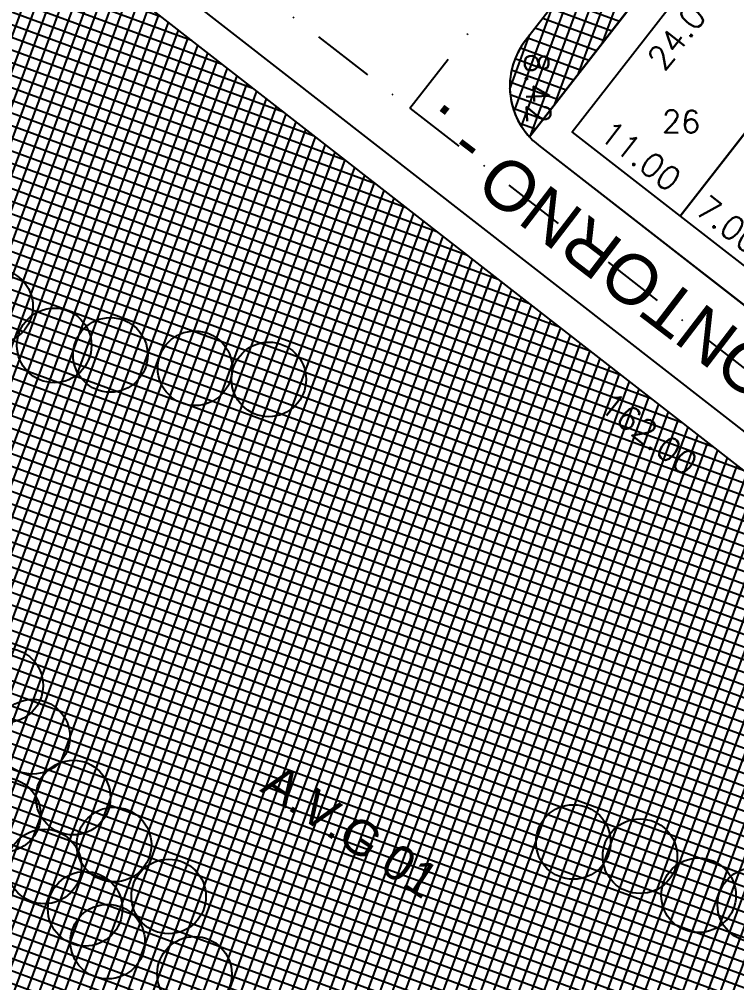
# Model space of a CAD drawing. Header units: millimetres. Extents: x -4430026 to 4783824, y 584 to 9593110.
# Drawn here: x 1956.5 to 2014.2, y 876.8 to 954.3 of the extents above; entities that cross this region are included whole.
import ezdxf
from ezdxf.enums import TextEntityAlignment as Align

# ---------------------------------------------------------------- set-up
doc = ezdxf.new("R2010")
doc.units = ezdxf.units.MM
doc.linetypes.add('CONTINUO', pattern=[0])
doc.linetypes.add('DASHDOT', pattern=[1, 0.5, -0.25, 0, -0.25])
for name, color, linetype in [('Bra-Rua Calçadas', 1, 'Continuous'), ('Calçada', 1, 'Continuous'), ('Cota', 8, 'Continuous'), ('EIXO DAS VIAS', 252, 'DASHDOT'), ('Lotes', 2, 'Continuous'), ('MOLHO', 88, 'Continuous'), ('Nomes de Ruas', 3, 'Continuous'), ('Numero de lotes', 5, 'Continuous'), ('TXT A.VERDES', 7, 'Continuous'), ('Área Verde Alameda etc.', 92, 'Continuous'), ('Área Verde Geral', 98, 'Continuous')]:
    doc.layers.add(name, color=color, linetype=linetype)
doc.styles.add('arcad1', font='romans.shx')
doc.styles.add('ARIAL', font='arial.ttf', dxfattribs={"height": 0.25})
doc.styles.add('ROMANS', font='romans.shx')
doc.dimstyles.new('BOLA100', dxfattribs={"dimscale": 0, "dimtxt": 1.9, "dimasz": 0.18, "dimexe": 0.18, "dimexo": 0.063, "dimgap": 0, "dimtad": 1, "dimzin": 4, "dimdsep": 46, "dimtxsty": 'ROMANS', "dimcen": 0.09, "dimse1": 1, "dimse2": 1, "dimsd1": 1, "dimsd2": 1, "dimclrt": 256, "dimaunit": 1, "dimadec": 4, "dimazin": 0, "dimtfac": 1.2, "dimtix": 1, "dimtmove": 2, "dimatfit": 3, "dimfxl": 1, "dimtvp": 2, "dimtolj": 1, "dimtzin": 4, "dimarcsym": 0})
pattern_1 = [(69.82082076, (-350710.31295, -9590084.73025), (-0.894034063135, 0.32857167248), []), (159.82082076, (-350710.31295, -9590084.73025), (-0.32857167248, -0.894034063135), [])]

# ---------------------------------------------------------------- blocks, each defined once
blk = doc.blocks.new('*D5492')
at = {"layer": 'DEFPOINTS', "color": 0}
for p in [(2015.732, 964.119), (2017.996, 962.356), (2000.987, 945.182)]:
    blk.add_point(p, dxfattribs=at)
at = {"layer": 'Cota', "insert": (2009.874, 953.472), "char_height": 1.9, "attachment_point": 5, "rotation": 52.09358, "style": 'ROMANS'}
blk.add_mtext('\\A1;24.00', dxfattribs=at)
blk = doc.blocks.new('*D5493')
at = {"layer": 'DEFPOINTS', "color": 0}
for p in [(2024.412, 957.361), (2026.798, 955.502), (2009.667, 938.424)]:
    blk.add_point(p, dxfattribs=at)
at = {"layer": 'Cota', "insert": (2018.676, 946.618), "char_height": 1.9, "attachment_point": 5, "rotation": 52.09358, "style": 'ROMANS'}
blk.add_mtext('\\A1;24.00', dxfattribs=at)
blk = doc.blocks.new('*D5539')
at = {"layer": 'DEFPOINTS', "color": 0}
for p in [(2000.987, 945.182), (2010.221, 939.137), (2009.667, 938.424)]:
    blk.add_point(p, dxfattribs=at)
at = {"layer": 'Cota', "insert": (2006.465, 943.265), "char_height": 1.9, "attachment_point": 5, "rotation": 322.09358, "style": 'ROMANS'}
blk.add_mtext('\\A1;11.00', dxfattribs=at)
blk = doc.blocks.new('*D5540')
at = {"layer": 'DEFPOINTS', "color": 0}
for p in [(2009.667, 938.424), (2015.744, 934.836), (2015.19, 934.124)]:
    blk.add_point(p, dxfattribs=at)
at = {"layer": 'Cota', "insert": (2013.567, 937.736), "char_height": 1.9, "attachment_point": 5, "rotation": 322.09358, "style": 'ROMANS'}
blk.add_mtext('\\A1;7.00', dxfattribs=at)
blk = doc.blocks.new('*D7448')
at = {"layer": 'DEFPOINTS', "color": 0}
for p in [(1944.686, 972.546), (1942.655, 969.937), (2072.508, 873.016)]:
    blk.add_point(p, dxfattribs=at)
at = {"layer": 'Cota', "insert": (2007.149, 920.921), "char_height": 1.9, "attachment_point": 5, "rotation": 322.09358, "style": 'ROMANS'}
blk.add_mtext('\\A1;162.00', dxfattribs=at)
blk = doc.blocks.new('*D7508')
at = {"layer": 'DEFPOINTS', "color": 0}
for p in [(2083.232, 1063.014), (2085.005, 1061.634), (1997.22, 952.552)]:
    blk.add_point(p, dxfattribs=at)
at = {"layer": 'Cota', "insert": (2034.573, 998.216), "char_height": 1.9, "attachment_point": 5, "rotation": 52.09358, "style": 'ROMANS'}
blk.add_mtext('\\A1;140.00', dxfattribs=at)
blk = doc.blocks.new('*D7509')
at = {"layer": 'DEFPOINTS', "color": 0}
for p in [(2090.51, 1064.845), (2090.812, 1064.61), (1997.531, 944.812)]:
    blk.add_point(p, dxfattribs=at)
at = {"layer": 'Cota', "insert": (2043.12, 1005.53), "char_height": 1.9, "attachment_point": 5, "rotation": 52.09358, "style": 'ROMANS'}
blk.add_mtext('\\A1;151.83', dxfattribs=at)

msp = doc.modelspace()

# ---------------------------------------------------------------- hatches: boundary and pattern name
at = {"layer": 'Área Verde Alameda etc.'}
h = msp.add_hatch(dxfattribs=at)
h.set_pattern_fill('ANSI37', color=256, scale=0.3, angle=24.82082, style=0)
h.set_pattern_definition(pattern_1)
edge = h.paths.add_edge_path()
edge.add_line((2083.232, 1063.014), (1997.22, 952.552))
edge.add_arc((2001.954, 948.865), 6, 142.09358, 222.49951)
edge.add_line((1997.531, 944.812), (2090.812, 1064.61))
edge.add_arc((2087.967, 1059.328), 6, 61.68765, 142.09358)
at = {"layer": 'Área Verde Geral'}
h = msp.add_hatch(dxfattribs=at)
h.set_pattern_fill('ANSI37', color=256, scale=0.3, angle=24.82082, style=0)
h.set_pattern_definition(pattern_1)
edge = h.paths.add_edge_path()
edge.add_arc((1861.562, 1234.994), 4, 359.70531, 412.09358)
edge.add_line((1864.02, 1238.15), (1765.654, 1314.743))
edge.add_arc((1739.476, 1280.231), 43.318, 52.8195, 53.53387)
edge.add_arc((1741.08, 1283.174), 40, 52.09358, 52.87597, ccw=False)
edge.add_arc((1741.08, 1283.174), 40, 52.09358, 52.87597)
edge.add_arc((1739.476, 1280.231), 43.318, 53.53387, 69.28578)
edge.add_arc((1741.08, 1283.174), 40, 69.94368, 89.93581)
edge.add_arc((1741.601, 1286.125), 37.052, 90.70851, 90.7367, ccw=False)
edge.add_line((1741.143, 1323.174), (1697.985, 1323.396))
edge.add_line((1697.985, 1323.396), (1694.053, 1315.273))
edge.add_line((1694.053, 1315.273), (1807.75, 1178.603))
edge.add_line((1807.75, 1178.603), (1894.98, 896.706))
edge.add_line((1894.98, 896.706), (1950.571, 824.298))
edge.add_line((1950.571, 824.298), (2017.449, 783.626))
edge.add_line((2017.449, 783.626), (2115.572, 797.537))
edge.add_line((2115.572, 797.537), (2114.466, 803.658))
edge.add_arc((2002.777, 783.463), 113.5, 10.24925, 52.09372)
edge.add_line((2072.508, 873.016), (2072.508, 873.016))
edge.add_line((2072.508, 873.016), (1944.686, 972.546))
edge.add_arc((2071.554, 1135.477), 206.5, 185.8906, 232.09358, ccw=False)
edge.add_arc((2071.553, 1135.486), 206.5, 179.70531, 185.89309, ccw=False)
edge.add_line((1865.056, 1136.548), (1865.562, 1234.973))

# ---------------------------------------------------------------- linework, layer by layer
at = {"layer": 'Bra-Rua Calçadas'}
msp.add_line((2090.812, 1064.61), (1997.531, 944.812), dxfattribs=at)
msp.add_lwpolyline([(2083.232, 1063.014), (1997.22, 952.552, 0.365977), (1997.531, 944.812), (2090.812, 1064.61, 0.365977)], format="xyb", close=True, dxfattribs=at)
at = {"layer": 'Calçada', "lineweight": -3}
for p, q in [((2083.232, 1063.014), (1997.22, 952.552)), ((2074.044, 874.989), (1946.222, 974.518)), ((2074.044, 874.989), (1946.222, 974.518)), ((1998.268, 944.131), (2036.141, 914.641)), ((1998.268, 944.131), (2036.141, 914.641))]:
    msp.add_line(p, q, dxfattribs=at)
for points in [[(1865.562, 1234.973, 0.232653), (1864.02, 1238.15), (1765.654, 1314.743, 0.003117), (1765.221, 1315.067, -0.003414), (1765.655, 1314.734, 0.003414), (1765.221, 1315.067, 0.068839), (1754.798, 1320.748, 0.087454), (1741.125, 1323.174, -0.000123), (1741.143, 1323.174), (1697.985, 1323.396), (1694.053, 1315.273), (1807.75, 1178.603), (1894.98, 896.706), (1950.571, 824.298), (2017.449, 783.626), (2115.572, 797.537), (2114.466, 803.658, 0.184637), (2072.508, 873.016), (2072.508, 873.016), (1944.686, 972.546, -0.204375), (1866.145, 1114.284, -0.027006), (1865.056, 1136.548)], [(2130.573, 1026.151, 0.414214), (2129.526, 1034.572), (2091.653, 1064.062, 0.414214), (2083.232, 1063.014), (1997.22, 952.552, 0.414214), (1998.268, 944.131), (2036.141, 914.641, 0.414214), (2044.561, 915.689)], [(2130.573, 1026.151, 0.414214), (2129.526, 1034.572), (2091.653, 1064.062, 0.414214), (2083.232, 1063.014), (1997.22, 952.552, 0.414214), (1998.268, 944.131), (2036.141, 914.641, 0.414214), (2044.561, 915.689)]]:
    msp.add_lwpolyline(points, format="xyb", close=True, dxfattribs=at)
at = {"layer": 'EIXO DAS VIAS', "ltscale": 10, "elevation": 103.708}
for points in [[(1987.92, 947.119), (2086.22, 1073.361)], [(1948.68, 977.674), (1987.92, 947.119)], [(1987.92, 947.119), (2041.573, 905.342)]]:
    msp.add_lwpolyline(points, dxfattribs=at)
at = {"layer": 'Lotes'}
msp.add_line((2009.667, 938.424), (2024.412, 957.361), dxfattribs=at)
at = {"layer": 'Lotes', "linetype": 'CONTINUO', "lineweight": -3}
for p, q in [((2024.412, 957.361), (2009.667, 938.424)), ((2009.667, 938.424), (2024.412, 957.361)), ((2009.667, 938.424), (2015.19, 934.124))]:
    msp.add_line(p, q, dxfattribs=at)
at = {"layer": 'Lotes', "lineweight": -3}
msp.add_line((2024.412, 957.361), (2009.667, 938.424), dxfattribs=at)
at = {"layer": 'Lotes'}
for points in [[(2015.732, 964.119), (2000.987, 945.182), (2009.667, 938.424), (2024.412, 957.361)], [(2024.412, 957.361), (2009.667, 938.424), (2015.19, 934.124), (2029.935, 953.06)], [(2024.412, 957.361), (2009.667, 938.424), (2015.19, 934.124), (2029.935, 953.06)]]:
    msp.add_lwpolyline(points, close=True, dxfattribs=at)
at = {"layer": 'MOLHO'}
for centre in [(1954.582, 931.165, 164.214), (1959.296, 928.023, 164.796), (1963.819, 927.257, 165.017), (1970.628, 926.184, 165.091), (1976.563, 925.289, 164.952), (1955.401, 900.674, 103.708), (1957.562, 896.541, 103.708), (1960.827, 891.645, 103.708), (1955.214, 890.257, 103.708), (1964.112, 887.865, 103.708), (2001.069, 888.076, 163.406), (2006.432, 886.929, 164.214), (1958.493, 886.104, 103.708), (2011.145, 883.787, 164.796), (1968.508, 883.692, 103.708), (2015.669, 883.02, 165.017), (1961.785, 882.696, 103.708), (1963.6, 880.059, 103.708), (1970.585, 877.466, 103.708)]:
    msp.add_circle(centre, 3, dxfattribs=at)
at = {"layer": 'Área Verde Alameda etc.'}
msp.add_line((2090.812, 1064.61), (1997.531, 944.812), dxfattribs=at)
msp.add_lwpolyline([(2083.232, 1063.014), (1997.22, 952.552, 0.365977), (1997.531, 944.812), (2090.812, 1064.61, 0.365977)], format="xyb", close=True, dxfattribs=at)

# ---------------------------------------------------------------- texts
at = {"layer": 'Cota', "insert": (1998.196, 948.715), "char_height": 1.9, "attachment_point": 5, "rotation": 272.29654, "style": 'ROMANS'}
msp.add_mtext('\\A1;8.42', dxfattribs=at)
at = {"layer": 'Nomes de Ruas', "extrusion": (0.055301, -0.0667, 0.996239), "style": 'ARIAL'}
msp.add_text('RUA DO CONTORNO - .', height=4, rotation=102.96746, dxfattribs=at).set_placement((2142.085, -569.482, 47.981), align=Align.MIDDLE_CENTER)
at = {"layer": 'Numero de lotes', "style": 'arcad1'}
msp.add_text('26', height=1.8, rotation=358.97539, dxfattribs=at).set_placement((2009.744, 946.029, 103.708), align=Align.MIDDLE_CENTER)
at = {"layer": 'TXT A.VERDES', "linetype": 'CONTINUO', "insert": (1977.327, 894.538, 103.708), "char_height": 2.8, "width": 43.98267, "attachment_point": 1, "rotation": 326.33722, "style": 'arcad1'}
msp.add_mtext('{\\fArial|b0|i0|c0|p34;A.V.G 01}', dxfattribs=at)

# ---------------------------------------------------------------- dimensions: what is measured, and where the dimension line sits
at = {"layer": 'Cota'}
for p1, p2, distance, picture, middle in [((1997.531, 944.812), (2090.812, 1064.61), 0.383, '*D7509', (2043.12, 1005.53)), ((2072.508, 873.016), (1944.686, 972.546), 3.307, '*D7448', (2007.149, 920.921)), ((2000.987, 945.182), (2015.732, 964.119), -2.869, '*D5492', (2009.874, 953.472)), ((2009.667, 938.424), (2024.412, 957.361), -3.025, '*D5493', (2018.676, 946.618)), ((2000.987, 945.182), (2009.667, 938.424), 0.903, '*D5539', (2006.465, 943.265))]:
    dim = msp.add_aligned_dim(p1=p1, p2=p2, distance=distance, dimstyle='BOLA100', override={"dimscale": 1}, dxfattribs=at)
    dim.commit()
    dim.dimension.update_dxf_attribs({"geometry": picture, "text_midpoint": middle})
dim = msp.add_linear_dim(base=(2085.005, 1061.634), p1=(1997.22, 952.552), p2=(2083.232, 1063.014), angle=52.09358, dimstyle='BOLA100', override={"dimscale": 1}, dxfattribs=at)
dim.commit()
dim.dimension.update_dxf_attribs({"geometry": '*D7508', "text_midpoint": (2034.573, 998.216), "dimtype": 161})
dim = msp.add_linear_dim(base=(2015.744, 934.836), p1=(2009.667, 938.424), p2=(2015.19, 934.124), angle=142.09358, dimstyle='BOLA100', override={"dimscale": 1}, dxfattribs=at)
dim.commit()
dim.dimension.update_dxf_attribs({"geometry": '*D5540', "text_midpoint": (2013.567, 937.736)})

doc.saveas('drawing.dxf')
